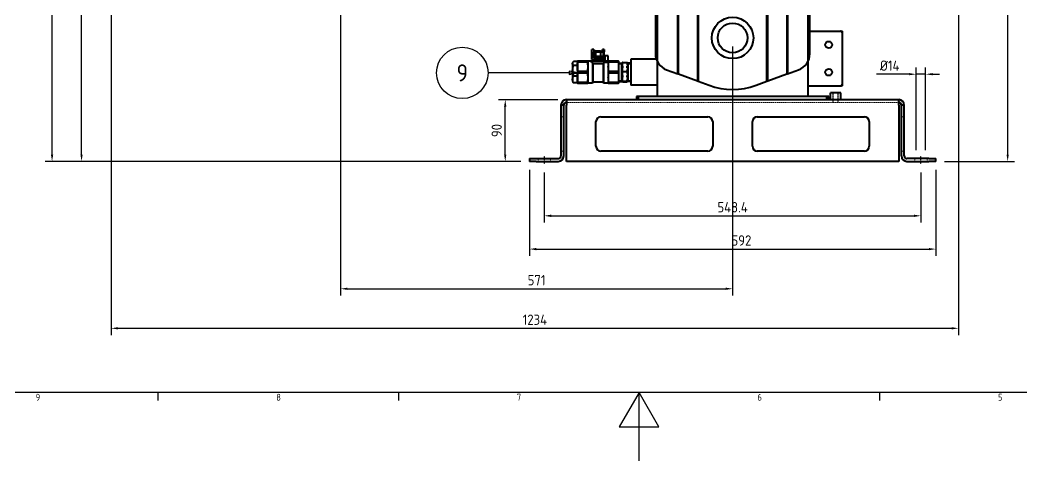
# Model space of a CAD drawing. Header units: millimetres. Extents: x 9486 to 14955, y -8999 to 1872.
# Drawn here: x 10687 to 12146, y -8999 to -8356 of the extents above; entities that cross this region are included whole.
import ezdxf

# ---------------------------------------------------------------- set-up
doc = ezdxf.new("R2010")
doc.units = ezdxf.units.MM
doc.linetypes.add('CHAIN', pattern=[0.3543, 0.2362, -0.0295, 0.0591, -0.0295])
doc.linetypes.add('DASHED', pattern=[0.2067, 0.1654, -0.0413])
for name, color, linetype, lineweight in [('가려진 것(ISO)', 2, 'DASHED', 18), ('가시적인 것(ISO)', 3, 'Continuous', 40), ('가시적인 좁은 것(ISO)', 3, 'Continuous', 35), ('경계(ISO)', 7, 'Continuous', 25), ('기호(ISO)', 5, 'Continuous', 25), ('중심선(ISO)', 1, 'Continuous', 25), ('치수(ISO)', 2, 'Continuous', 25)]:
    doc.layers.add(name, color=color, linetype=linetype, lineweight=lineweight)
doc.styles.add('문자 텍스트_PSTEK_POSCO', font='isocp.shx')
doc.styles.add('부품번호텍스트_PSTEK_POSCO', font='isocp.shx')
doc.styles.add('치수 텍스트_PSTEK_POSCO', font='isocp.shx')
doc.dimstyles.new('치수_PSTEK_POSCO', dxfattribs={"dimscale": 5, "dimtxt": 3, "dimasz": 2, "dimexe": 2, "dimexo": 2.5, "dimgap": 1, "dimtad": 1, "dimrnd": 1e-08, "dimdsep": 46, "dimtxsty": '치수 텍스트_PSTEK_POSCO', "dimcen": 0.09, "dimdle": 10, "dimclrd": 7, "dimclre": 7, "dimclrt": 2, "dimadec": 1, "dimazin": 2, "dimtfac": 1, "dimtmove": 0, "dimatfit": 3, "dimfxl": 0, "dimtolj": 1, "dimlwd": -1, "dimlwe": -1, "dimarcsym": 0})

# ---------------------------------------------------------------- blocks, each defined once
blk = doc.blocks.new('경계 Default Border')
at = {"layer": '경계(ISO)'}
for p, q in [((280.33, 20), (280.33, 17.6)), ((350.42, 20), (350.42, 17.6)), ((490.58, 20), (490.58, 17.6))]:
    blk.add_line(p, q, dxfattribs=at)
at = {"layer": '경계(ISO)', "flags": 128}
for points in [[(20, 20), (20, 574), (821, 574), (821, 20), (20, 20)], [(420.5, 0), (420.5, 20), (414.73, 10), (426.27, 10), (420.5, 20)]]:
    blk.add_lwpolyline(points, dxfattribs=at)
at = {"layer": '경계(ISO)', "color": 2, "char_height": 2, "attachment_point": 7, "style": '문자 텍스트_PSTEK_POSCO'}
for s, insert in [('9', (244.72, 17.58)), ('8', (314.8, 17.58)), ('7', (384.89, 17.6)), ('6', (454.97, 17.58)), ('5', (525.05, 17.58))]:
    blk.add_mtext(s, dxfattribs=dict(at, insert=insert))
blk = doc.blocks.new('A$C7F68005D')
at = {"layer": '가려진 것(ISO)'}
for p, q in [((146, 100), (146, 86)), ((146.68, 86), (146.68, 100)), ((153.32, 86), (153.32, 100)), ((154, 86), (154, 100)), ((242, 86), (-242, 86)), ((-250, 65), (-246, 65)), ((246, 65), (250, 65)), ((-250, 15), (-246, 15)), ((246, 15), (250, 15)), ((-283.2, 0), (-283.2, 4)), ((-265.2, 0), (-265.2, 4)), ((265.2, 0), (265.2, 4)), ((283.2, 0), (283.2, 4))]:
    blk.add_line(p, q, dxfattribs=at)
at = {"layer": '가시적인 것(ISO)'}
for p, q in [((-242, 90), (242, 90)), ((-242, 90), (-242, 82)), ((157.5, 100), (142.5, 100)), ((142.5, 90), (142.5, 100)), ((157.5, 90), (157.5, 100)), ((242, 82), (242, 90)), ((-246, 82), (-250, 82)), ((-250, 82), (-250, 8)), ((-246, 8), (-246, 82)), ((-242, 0), (-242, 82)), ((242, 82), (242, 0)), ((250, 82), (246, 82)), ((246, 8), (246, 82)), ((250, 8), (250, 82)), ((-192, 65), (-36, 65)), ((36, 65), (192, 65)), ((-199, 22), (-199, 58)), ((-29, 58), (-29, 22)), ((29, 22), (29, 58)), ((199, 58), (199, 22)), ((-36, 15), (-192, 15)), ((192, 15), (36, 15)), ((-296, 4), (-286, 4)), ((-296, 4), (-296, 0)), ((-286, 0), (-296, 0)), ((-286, 4), (-254, 4)), ((-286, 0), (-254, 0)), ((242, 0), (-242, 0)), ((286, 4), (254, 4)), ((254, 0), (286, 0)), ((286, 4), (296, 4)), ((296, 0), (286, 0)), ((296, 0), (296, 4))]:
    blk.add_line(p, q, dxfattribs=at)
for centre, radius, start, end in [((-242, 82), 8, 90, 180), ((242, 82), 8, 0, 90), ((-242, 82), 4, 90, 180), ((242, 82), 4, 0, 90), ((-192, 58), 7, 90, 180), ((-36, 58), 7, 0, 90), ((36, 58), 7, 90, 180), ((192, 58), 7, 0, 90), ((-192, 22), 7, 180, 270), ((-36, 22), 7, 270, 0), ((36, 22), 7, 180, 270), ((192, 22), 7, 270, 0), ((-254, 8), 8, 270, 0), ((-254, 8), 4, 270, 0), ((254, 8), 8, 180, 270), ((254, 8), 4, 180, 270)]:
    blk.add_arc(centre, radius, start, end, dxfattribs=at)
at = {"layer": '중심선(ISO)', "linetype": 'CHAIN'}
for p, q in [((-274.2, -3.75), (-274.2, 7.75)), ((274.2, -3.75), (274.2, 7.75))]:
    blk.add_line(p, q, dxfattribs=at)
blk = doc.blocks.new('A$C76AD2E71')
at = {"layer": '가시적인 것(ISO)'}
for p, q in [((-78.8, 52.7), (-51.2, 62.8)), ((-51.2, 62.8), (-50, 63.2)), ((-51.2, 62.8), (-51.2, -662.8)), ((-34.2, 69), (-50, 63.2)), ((-50, 63.2), (-50, -663.2)), ((50, 63.2), (34.2, 69)), ((50, 63.2), (51.2, 62.8)), ((50, -663.2), (50, 63.2)), ((51.2, 62.8), (78.8, 52.7)), ((51.2, -662.8), (51.2, 62.8)), ((-80, 52.3), (-96.1, 46.5)), ((-80, 52.3), (-78.8, 52.7)), ((-80, -652.3), (-80, 52.3)), ((-78.8, -652.7), (-78.8, 52.7)), ((78.8, 52.7), (78.8, -652.7)), ((78.8, 52.7), (80, 52.3)), ((80, 52.3), (80, -652.3)), ((96.1, 46.5), (80, 52.3)), ((-112.5, 23), (-112.5, -623)), ((112.5, -623), (112.5, 23)), ((-96.1, -646.5), (-80, -652.3)), ((-78.8, -652.7), (-80, -652.3)), ((-51.2, -662.8), (-78.8, -652.7)), ((78.8, -652.7), (51.2, -662.8)), ((80, -652.3), (78.8, -652.7)), ((80, -652.3), (96.1, -646.5)), ((-50, -663.2), (-51.2, -662.8)), ((-50, -663.2), (-34.2, -669)), ((34.2, -669), (50, -663.2)), ((51.2, -662.8), (50, -663.2))]:
    blk.add_line(p, q, dxfattribs=at)
for centre, radius in [((0, 0), 30.2), ((0, 0), 21.6), ((0, -600), 30.2), ((0, -600), 21.6)]:
    blk.add_circle(centre, radius, dxfattribs=at)
for centre, radius, start, end in [((0, -25), 100, 70, 110), ((-87.5, 23), 25, 110, 180), ((87.5, 23), 25, 0, 70), ((-87.5, -623), 25, 180, 250), ((87.5, -623), 25, 290, 0), ((0, -575), 100, 250, 290)]:
    blk.add_arc(centre, radius, start, end, dxfattribs=at)
blk = doc.blocks.new('*D51')
at = {"color": 7}
for p, q in [((11450.6, -8578.6), (11450.6, -8651.7)), ((11999, -8578.6), (11999, -8651.7)), ((11460.6, -8641.7), (11989, -8641.7))]:
    blk.add_line(p, q, dxfattribs=at)
for points in [[(11460.6, -8640), (11460.6, -8643.4), (11450.6, -8641.7)], [(11989, -8640), (11989, -8643.4), (11999, -8641.7)]]:
    blk.add_solid(points, dxfattribs=at)
at = {"layer": 'Defpoints', "color": 0}
for p in [(11450.6, -8566.1), (11999, -8566.1), (11999, -8641.7)]:
    blk.add_point(p, dxfattribs=at)
at = {"color": 2, "insert": (11724.8, -8629.2), "char_height": 15, "attachment_point": 5, "style": '치수 텍스트_PSTEK_POSCO'}
blk.add_mtext('\\A1;548.4', dxfattribs=at)
blk = doc.blocks.new('*D47')
at = {"layer": 'Defpoints', "color": 0}
for p in [(11428.8, -8562.4), (12020.8, -8562.4), (12020.8, -8690.2)]:
    blk.add_point(p, dxfattribs=at)
at = {"layer": '치수(ISO)', "color": 7}
for p, q in [((11428.8, -8574.9), (11428.8, -8700.2)), ((12020.8, -8574.9), (12020.8, -8700.2)), ((11438.8, -8690.2), (12010.8, -8690.2))]:
    blk.add_line(p, q, dxfattribs=at)
for points in [[(11438.8, -8688.6), (11438.8, -8691.9), (11428.8, -8690.2)], [(12010.8, -8688.6), (12010.8, -8691.9), (12020.8, -8690.2)]]:
    blk.add_solid(points, dxfattribs=at)
at = {"layer": '치수(ISO)', "color": 2, "insert": (11723.2, -8677.7), "char_height": 15, "attachment_point": 4, "style": '치수 텍스트_PSTEK_POSCO'}
blk.add_mtext('\\A1;592', dxfattribs=at)
blk = doc.blocks.new('*D48')
at = {"layer": 'Defpoints', "color": 0}
for p in [(12006, -8435.3), (11992, -8558.4), (12006, -8558.4)]:
    blk.add_point(p, dxfattribs=at)
at = {"layer": '치수(ISO)', "color": 7}
for p, q in [((11992, -8545.9), (11992, -8425.3)), ((12006, -8545.9), (12006, -8425.3)), ((11982, -8435.3), (11934.3, -8435.3)), ((12006, -8435.3), (11992, -8435.3)), ((12016, -8435.3), (12026, -8435.3))]:
    blk.add_line(p, q, dxfattribs=at)
for points in [[(11982, -8433.6), (11982, -8436.9), (11992, -8435.3)], [(12016, -8433.6), (12016, -8436.9), (12006, -8435.3)]]:
    blk.add_solid(points, dxfattribs=at)
at = {"layer": '치수(ISO)', "color": 2, "insert": (11939.3, -8422.8), "char_height": 15, "attachment_point": 4, "style": '치수 텍스트_PSTEK_POSCO'}
blk.add_mtext('\\A1;Ø14', dxfattribs=at)
blk = doc.blocks.new('*D55')
at = {"color": 7}
for p, q in [((10862.2, -7982.4), (10766.6, -7982.4)), ((10776.6, -8552.4), (10776.6, -7992.4)), ((11416.3, -8562.4), (10766.6, -8562.4))]:
    blk.add_line(p, q, dxfattribs=at)
for points in [[(10774.9, -7992.4), (10778.2, -7992.4), (10776.6, -7982.4)], [(10774.9, -8552.4), (10778.2, -8552.4), (10776.6, -8562.4)]]:
    blk.add_solid(points, dxfattribs=at)
at = {"layer": 'Defpoints', "color": 0}
for p in [(10776.6, -7982.4), (10874.7, -7982.4), (11428.8, -8562.4)]:
    blk.add_point(p, dxfattribs=at)
at = {"color": 2, "insert": (10764.1, -8272.4), "char_height": 15, "attachment_point": 5, "rotation": 90, "style": '치수 텍스트_PSTEK_POSCO'}
blk.add_mtext('\\A1;580', dxfattribs=at)
blk = doc.blocks.new('*D49')
at = {"color": 7}
for p, q in [((11153.8, -8034.5), (11153.8, -8758.1)), ((11724.8, -8394.9), (11724.8, -8758.1)), ((11163.8, -8748.1), (11714.8, -8748.1))]:
    blk.add_line(p, q, dxfattribs=at)
for points in [[(11163.8, -8746.4), (11163.8, -8749.7), (11153.8, -8748.1)], [(11714.8, -8746.4), (11714.8, -8749.7), (11724.8, -8748.1)]]:
    blk.add_solid(points, dxfattribs=at)
at = {"layer": 'Defpoints', "color": 0}
for p in [(11153.8, -8022), (11724.8, -8382.4), (11724.8, -8748.1)]:
    blk.add_point(p, dxfattribs=at)
at = {"color": 2, "insert": (11439.3, -8735.6), "char_height": 15, "attachment_point": 5, "style": '치수 텍스트_PSTEK_POSCO'}
blk.add_mtext('\\A1;571', dxfattribs=at)
blk = doc.blocks.new('*D56')
at = {"color": 7}
for p, q in [((12053.8, -8155.4), (12053.8, -8815.7)), ((10819.8, -8239.9), (10819.8, -8815.7)), ((10829.8, -8805.7), (12043.8, -8805.7))]:
    blk.add_line(p, q, dxfattribs=at)
for points in [[(10829.8, -8804), (10829.8, -8807.4), (10819.8, -8805.7)], [(12043.8, -8804), (12043.8, -8807.4), (12053.8, -8805.7)]]:
    blk.add_solid(points, dxfattribs=at)
at = {"layer": 'Defpoints', "color": 0}
for p in [(12053.8, -8142.9), (10819.8, -8227.4), (12053.8, -8805.7)]:
    blk.add_point(p, dxfattribs=at)
at = {"color": 2, "insert": (11436.8, -8793.2), "char_height": 15, "attachment_point": 5, "style": '치수 텍스트_PSTEK_POSCO'}
blk.add_mtext('\\A1;1234', dxfattribs=at)
blk = doc.blocks.new('*D57')
at = {"color": 7}
for p, q in [((11880.3, -7569.2), (12135.5, -7569.2)), ((12125.5, -8552.4), (12125.5, -7579.2)), ((12033.3, -8562.4), (12135.5, -8562.4))]:
    blk.add_line(p, q, dxfattribs=at)
for points in [[(12123.8, -7579.2), (12127.1, -7579.2), (12125.5, -7569.2)], [(12123.8, -8552.4), (12127.1, -8552.4), (12125.5, -8562.4)]]:
    blk.add_solid(points, dxfattribs=at)
at = {"layer": 'Defpoints', "color": 0}
for p in [(11867.8, -7569.2), (12125.5, -7569.2), (12020.8, -8562.4)]:
    blk.add_point(p, dxfattribs=at)
at = {"color": 2, "insert": (12113, -8065.8), "char_height": 15, "attachment_point": 5, "rotation": 90, "style": '치수 텍스트_PSTEK_POSCO'}
blk.add_mtext('\\A1;993.2', dxfattribs=at)
blk = doc.blocks.new('*D58')
at = {"color": 7}
for p, q in [((11470.3, -8472.4), (11383.7, -8472.4)), ((11393.7, -8552.4), (11393.7, -8482.4)), ((11416.3, -8562.4), (11383.7, -8562.4))]:
    blk.add_line(p, q, dxfattribs=at)
for points in [[(11392, -8482.4), (11395.3, -8482.4), (11393.7, -8472.4)], [(11392, -8552.4), (11395.3, -8552.4), (11393.7, -8562.4)]]:
    blk.add_solid(points, dxfattribs=at)
at = {"layer": 'Defpoints', "color": 0}
for p in [(11393.7, -8472.4), (11482.8, -8472.4), (11428.8, -8562.4)]:
    blk.add_point(p, dxfattribs=at)
at = {"color": 2, "insert": (11381.2, -8517.4), "char_height": 15, "attachment_point": 5, "rotation": 90, "style": '치수 텍스트_PSTEK_POSCO'}
blk.add_mtext('\\A1;90', dxfattribs=at)
blk = doc.blocks.new('*D73')
at = {"color": 7}
for p, q in [((10841.3, -7504.4), (10723.6, -7504.4)), ((10733.6, -8552.4), (10733.6, -7514.4)), ((11416.3, -8562.4), (10723.6, -8562.4))]:
    blk.add_line(p, q, dxfattribs=at)
for points in [[(10732, -7514.4), (10735.3, -7514.4), (10733.6, -7504.4)], [(10732, -8552.4), (10735.3, -8552.4), (10733.6, -8562.4)]]:
    blk.add_solid(points, dxfattribs=at)
at = {"layer": 'Defpoints', "color": 0}
for p in [(10733.6, -7504.4), (10853.8, -7504.4), (11428.8, -8562.4)]:
    blk.add_point(p, dxfattribs=at)
at = {"color": 2, "insert": (10721.1, -8033.4), "char_height": 15, "attachment_point": 5, "rotation": 90, "style": '치수 텍스트_PSTEK_POSCO'}
blk.add_mtext('\\A1;1058', dxfattribs=at)

msp = doc.modelspace()

# ---------------------------------------------------------------- linework, layer by layer
at = {"layer": '가시적인 것(ISO)'}
for p, q in [((11614.818, -7587.189), (11614.818, -8467.889)), ((11834.818, -8467.889), (11834.818, -7583.389)), ((11837.318, -8372.389), (11881.818, -8372.389)), ((11882.318, -8372.389), (11881.818, -8372.389)), ((11882.318, -8372.389), (11884.818, -8372.389)), ((11884.818, -8375.389), (11884.818, -8372.389)), ((11884.818, -8449.389), (11884.818, -8375.389)), ((11522.518, -8399.489), (11520.018, -8399.489)), ((11520.018, -8402.489), (11520.018, -8399.489)), ((11520.018, -8413.989), (11520.018, -8402.489)), ((11522.518, -8399.489), (11522.518, -8402.489)), ((11522.518, -8411.489), (11522.518, -8402.489)), ((11522.518, -8402.689), (11523.188, -8402.689)), ((11523.188, -8402.689), (11528.818, -8402.689)), ((11525.585, -8401.089), (11524.818, -8401.856)), ((11524.818, -8401.856), (11532.818, -8401.856)), ((11524.818, -8401.856), (11524.818, -8402.689)), ((11525.065, -8402.958), (11525.065, -8409.219)), ((11525.585, -8401.089), (11532.051, -8401.089)), ((11528.818, -8402.689), (11534.447, -8402.689)), ((11532.051, -8401.089), (11532.818, -8401.856)), ((11532.57, -8402.958), (11532.57, -8409.219)), ((11532.818, -8401.856), (11532.818, -8402.689)), ((11534.447, -8402.689), (11535.318, -8402.689)), ((11537.618, -8399.489), (11535.118, -8399.489)), ((11535.118, -8402.489), (11535.118, -8399.489)), ((11535.118, -8402.689), (11535.118, -8402.489)), ((11535.318, -8402.689), (11536.323, -8402.958)), ((11536.323, -8402.958), (11536.323, -8409.219)), ((11537.618, -8399.489), (11537.618, -8402.489)), ((11537.618, -8411.489), (11537.618, -8402.489)), ((11491.818, -8418.889), (11492.426, -8417.835)), ((11491.818, -8418.889), (11491.818, -8419.866)), ((11491.818, -8419.866), (11491.818, -8430.495)), ((11498.818, -8416.954), (11493.023, -8416.954)), ((11498.818, -8416.389), (11498.818, -8424.389)), ((11513.303, -8416.389), (11499.332, -8416.389)), ((11499.332, -8416.389), (11499.332, -8417.4)), ((11499.332, -8417.4), (11513.303, -8417.4)), ((11513.303, -8416.389), (11513.303, -8417.4)), ((11513.818, -8416.389), (11513.818, -8424.389)), ((11519.318, -8416.389), (11513.818, -8416.389)), ((11544.232, -8416.389), (11519.318, -8416.389)), ((11519.318, -8418.1), (11519.318, -8416.389)), ((11520.889, -8418.1), (11519.318, -8418.1)), ((11537.618, -8413.989), (11520.018, -8413.989)), ((11520.889, -8418.1), (11520.889, -8448.389)), ((11536.318, -8419.918), (11521.318, -8419.918)), ((11521.318, -8419.918), (11521.318, -8446.789)), ((11522.418, -8413.989), (11522.318, -8414.089)), ((11522.318, -8414.089), (11535.318, -8414.089)), ((11522.318, -8414.089), (11522.318, -8415.089)), ((11522.318, -8415.089), (11535.318, -8415.089)), ((11522.418, -8415.189), (11522.318, -8415.089)), ((11522.418, -8415.189), (11522.318, -8415.289)), ((11522.318, -8415.289), (11535.318, -8415.289)), ((11522.318, -8415.289), (11522.318, -8416.289)), ((11522.318, -8416.289), (11535.318, -8416.289)), ((11522.418, -8416.389), (11522.318, -8416.289)), ((11522.418, -8415.189), (11535.218, -8415.189)), ((11522.518, -8409.489), (11535.818, -8409.489)), ((11522.518, -8411.489), (11537.618, -8411.489)), ((11535.218, -8413.989), (11535.318, -8414.089)), ((11535.218, -8415.189), (11535.318, -8415.089)), ((11535.218, -8415.189), (11535.318, -8415.289)), ((11535.218, -8416.389), (11535.318, -8416.289)), ((11535.318, -8409.489), (11536.323, -8409.219)), ((11535.318, -8414.089), (11535.318, -8415.089)), ((11535.318, -8415.289), (11535.318, -8416.289)), ((11535.818, -8409.489), (11535.818, -8411.489)), ((11536.318, -8419.918), (11536.318, -8446.789)), ((11543.818, -8418.1), (11536.746, -8418.1)), ((11536.746, -8418.1), (11536.746, -8448.389)), ((11537.618, -8411.489), (11537.618, -8413.989)), ((11543.818, -8408.389), (11539.018, -8408.389)), ((11539.018, -8416.389), (11539.018, -8408.389)), ((11543.818, -8416.389), (11543.818, -8408.389)), ((11543.818, -8418.1), (11543.818, -8424.389)), ((11558.303, -8416.389), (11544.332, -8416.389)), ((11544.332, -8416.389), (11544.332, -8417.4)), ((11544.332, -8417.4), (11558.303, -8417.4)), ((11558.303, -8416.389), (11558.303, -8417.4)), ((11558.818, -8416.389), (11558.818, -8424.389)), ((11558.818, -8418.987), (11563.818, -8418.831)), ((11563.023, -8418.856), (11563.023, -8445.922)), ((11563.818, -8445.947), (11563.818, -8418.831)), ((11563.818, -8418.831), (11563.853, -8418.831)), ((11563.851, -8418.833), (11563.851, -8423.765)), ((11565.023, -8418.355), (11570.612, -8418.355)), ((11571.818, -8418.831), (11571.782, -8418.831)), ((11571.784, -8418.833), (11571.784, -8423.765)), ((11571.818, -8418.831), (11571.818, -8445.947)), ((11576.818, -8418.987), (11571.818, -8418.831)), ((11572.613, -8445.922), (11572.613, -8418.856)), ((11576.818, -8413.389), (11576.818, -8451.389)), ((11613.644, -8413.389), (11576.818, -8413.389)), ((11491.818, -8430.495), (11491.818, -8443.018)), ((11498.818, -8422.778), (11493.023, -8422.778)), ((11498.818, -8424.389), (11498.818, -8440.389)), ((11513.303, -8431.378), (11499.332, -8431.378)), ((11499.332, -8431.378), (11499.332, -8433.4)), ((11499.332, -8433.4), (11513.303, -8433.4)), ((11513.303, -8431.378), (11513.303, -8433.4)), ((11513.818, -8424.389), (11513.818, -8440.389)), ((11543.818, -8424.389), (11543.818, -8440.389)), ((11558.303, -8431.378), (11544.332, -8431.378)), ((11544.332, -8431.378), (11544.332, -8433.4)), ((11544.332, -8433.4), (11558.303, -8433.4)), ((11558.303, -8431.378), (11558.303, -8433.4)), ((11558.818, -8424.389), (11558.818, -8440.389)), ((11564.818, -8423.765), (11563.851, -8423.765)), ((11563.851, -8425.838), (11563.851, -8437.138)), ((11563.851, -8425.838), (11564.818, -8425.838)), ((11564.818, -8425.838), (11564.818, -8423.765)), ((11565.023, -8431.248), (11570.612, -8431.248)), ((11570.818, -8423.765), (11571.784, -8423.765)), ((11570.818, -8423.765), (11570.818, -8425.838)), ((11571.784, -8425.838), (11570.818, -8425.838)), ((11571.784, -8425.838), (11571.784, -8437.138)), ((11491.818, -8443.018), (11491.818, -8445.889)), ((11491.818, -8445.889), (11492.426, -8446.943)), ((11498.818, -8438.213), (11493.023, -8438.213)), ((11498.818, -8447.823), (11493.023, -8447.823)), ((11498.818, -8440.389), (11498.818, -8448.389)), ((11513.303, -8447.378), (11499.332, -8447.378)), ((11499.332, -8447.378), (11499.332, -8448.389)), ((11499.332, -8448.389), (11513.303, -8448.389)), ((11513.303, -8447.378), (11513.303, -8448.389)), ((11513.818, -8440.389), (11513.818, -8448.389)), ((11520.889, -8448.389), (11513.818, -8448.389)), ((11521.318, -8446.789), (11520.889, -8448.389)), ((11536.318, -8446.789), (11521.318, -8446.789)), ((11536.318, -8446.789), (11536.746, -8448.389)), ((11543.818, -8448.389), (11536.746, -8448.389)), ((11543.818, -8440.389), (11543.818, -8448.389)), ((11558.303, -8447.378), (11544.332, -8447.378)), ((11544.332, -8447.378), (11544.332, -8448.389)), ((11544.332, -8448.389), (11558.303, -8448.389)), ((11558.303, -8447.378), (11558.303, -8448.389)), ((11558.818, -8440.389), (11558.818, -8448.389)), ((11558.818, -8445.791), (11563.818, -8445.947)), ((11563.818, -8445.947), (11564.818, -8445.947)), ((11564.818, -8437.138), (11563.851, -8437.138)), ((11563.851, -8439.393), (11563.851, -8445.761)), ((11563.851, -8439.393), (11564.818, -8439.393)), ((11564.818, -8445.761), (11563.851, -8445.761)), ((11564.818, -8439.393), (11564.818, -8437.138)), ((11564.818, -8445.947), (11564.818, -8445.761)), ((11565.023, -8445.282), (11570.612, -8445.282)), ((11565.023, -8446.423), (11570.612, -8446.423)), ((11570.818, -8437.138), (11571.784, -8437.138)), ((11570.818, -8437.138), (11570.818, -8439.393)), ((11571.784, -8439.393), (11570.818, -8439.393)), ((11570.818, -8445.761), (11571.784, -8445.761)), ((11570.818, -8445.761), (11570.818, -8445.947)), ((11571.818, -8445.947), (11570.818, -8445.947)), ((11571.784, -8439.393), (11571.784, -8445.761)), ((11576.818, -8445.791), (11571.818, -8445.947)), ((11884.818, -8452.389), (11884.818, -8449.389)), ((11614.818, -8451.389), (11576.818, -8451.389)), ((11834.818, -8452.389), (11881.818, -8452.389)), ((11881.818, -8452.389), (11882.318, -8452.389)), ((11884.818, -8452.389), (11882.318, -8452.389)), ((11587.818, -8467.889), (11584.818, -8467.889)), ((11584.818, -8467.889), (11584.818, -8472.389)), ((11584.818, -8472.389), (11864.818, -8472.389)), ((11587.818, -8472.389), (11587.818, -8467.889)), ((11861.818, -8467.889), (11587.818, -8467.889)), ((11864.818, -8467.889), (11861.818, -8467.889)), ((11861.818, -8467.889), (11861.818, -8472.389)), ((11864.818, -8472.389), (11864.818, -8467.889))]:
    msp.add_line(p, q, dxfattribs=at)
for centre in [(11864.818, -8392.389), (11864.818, -8432.389)]:
    msp.add_circle(centre, 5, dxfattribs=at)
for centre, start, end in [((11881.818, -8375.389), 0, 90), ((11881.818, -8449.389), 270, 0)]:
    msp.add_arc(centre, 3, start, end, dxfattribs=at)
for points, weights in [([(11522.518, -8402.726), (11522.857, -8402.689), (11523.188, -8402.689)], [1.02152094627, 1.01601576416, 1]), ([(11523.188, -8402.689), (11524.059, -8402.689), (11525.065, -8402.958)], [1, 1.04314139574, 1.01001874936]), ([(11525.065, -8402.958), (11527.076, -8402.689), (11528.818, -8402.689)], [1.01001874936, 1.04314139574, 1]), ([(11528.818, -8402.689), (11530.559, -8402.689), (11532.57, -8402.958)], [1, 1.04314139574, 1.01001874936]), ([(11532.57, -8402.958), (11533.576, -8402.689), (11534.447, -8402.689)], [1.01001874936, 1.04314139574, 1]), ([(11534.447, -8402.689), (11535.318, -8402.689), (11536.323, -8402.958)], [1, 1.04314139574, 1.01001874936]), ([(11491.818, -8419.866), (11491.818, -8418.515), (11493.023, -8416.954)], [1, 1.08870427445, 1.10017793758]), ([(11493.023, -8422.778), (11491.818, -8421.218), (11491.818, -8419.866)], [1.10017793758, 1.08870427445, 1]), ([(11499.332, -8416.389), (11498.818, -8416.389), (11498.818, -8416.389)], [1, 1.0295630141, 1]), ([(11498.818, -8424.389), (11498.818, -8421.092), (11499.332, -8417.4)], [1, 1.0295630141, 1]), ([(11513.818, -8416.389), (11513.818, -8416.389), (11513.303, -8416.389)], [1, 1.0295630141, 1]), ([(11513.303, -8417.4), (11513.818, -8421.092), (11513.818, -8424.389)], [1, 1.0295630141, 1]), ([(11521.318, -8419.918), (11521.118, -8419.057), (11520.889, -8418.1)], [1, 1.00179237712, 1]), ([(11523.188, -8409.489), (11522.857, -8409.489), (11522.518, -8409.452)], [1, 1.01601576416, 1.02152094627]), ([(11525.065, -8409.219), (11524.059, -8409.489), (11523.188, -8409.489)], [1.01001874936, 1.04314139574, 1]), ([(11528.818, -8409.489), (11527.076, -8409.489), (11525.065, -8409.219)], [1, 1.04314139574, 1.01001874936]), ([(11532.57, -8409.219), (11530.559, -8409.489), (11528.818, -8409.489)], [1.01001874936, 1.04314139574, 1]), ([(11534.447, -8409.489), (11533.576, -8409.489), (11532.57, -8409.219)], [1, 1.04314139574, 1.01001874936]), ([(11536.323, -8409.219), (11535.318, -8409.489), (11534.447, -8409.489)], [1.01001874936, 1.04314139574, 1]), ([(11536.746, -8418.1), (11536.517, -8419.057), (11536.318, -8419.918)], [1, 1.00179237712, 1]), ([(11544.232, -8416.389), (11544.013, -8417.284), (11543.818, -8418.1)], [1.00059034426, 1.00159966923, 1]), ([(11543.818, -8424.389), (11543.818, -8421.092), (11544.332, -8417.4)], [1, 1.0295630141, 1]), ([(11544.332, -8416.389), (11544.279, -8416.389), (11544.232, -8416.389)], [2.70379755074, 2.71967206274, 2.73399320319]), ([(11558.818, -8416.389), (11558.818, -8416.389), (11558.303, -8416.389)], [1, 1.0295630141, 1]), ([(11558.303, -8417.4), (11558.818, -8421.092), (11558.818, -8424.389)], [1, 1.0295630141, 1]), ([(11563.851, -8423.765), (11564.013, -8421.249), (11565.023, -8418.355)], [1.01059853484, 1.03163894694, 1.00007075032]), ([(11565.023, -8418.355), (11564.013, -8418.611), (11563.851, -8418.833)], [1.00007075032, 1.03163894694, 1.01059853484]), ([(11571.784, -8418.833), (11571.622, -8418.611), (11570.612, -8418.355)], [1.01059853484, 1.03163894694, 1.00007075032]), ([(11570.612, -8418.355), (11571.622, -8421.249), (11571.784, -8423.765)], [1.00007075032, 1.03163894694, 1.01059853484]), ([(11491.818, -8430.495), (11491.818, -8426.914), (11493.023, -8422.778)], [1, 1.08870427445, 1.10017793758]), ([(11493.023, -8438.213), (11491.818, -8434.077), (11491.818, -8430.495)], [1.10017793758, 1.08870427445, 1]), ([(11499.332, -8431.378), (11498.818, -8427.685), (11498.818, -8424.389)], [1, 1.0295630141, 1]), ([(11498.818, -8440.389), (11498.818, -8437.092), (11499.332, -8433.4)], [1, 1.0295630141, 1]), ([(11513.818, -8424.389), (11513.818, -8427.685), (11513.303, -8431.378)], [1, 1.0295630141, 1]), ([(11513.303, -8433.4), (11513.818, -8437.092), (11513.818, -8440.389)], [1, 1.0295630141, 1]), ([(11544.332, -8431.378), (11543.818, -8427.685), (11543.818, -8424.389)], [1, 1.0295630141, 1]), ([(11543.818, -8440.389), (11543.818, -8437.092), (11544.332, -8433.4)], [1, 1.0295630141, 1]), ([(11558.818, -8424.389), (11558.818, -8427.685), (11558.303, -8431.378)], [1, 1.0295630141, 1]), ([(11558.303, -8433.4), (11558.818, -8437.092), (11558.818, -8440.389)], [1, 1.0295630141, 1]), ([(11565.023, -8431.248), (11564.013, -8428.355), (11563.851, -8425.838)], [1.00007075032, 1.03163894694, 1.01059853484]), ([(11563.851, -8437.138), (11564.013, -8434.398), (11565.023, -8431.248)], [1.01059853484, 1.03163894694, 1.00007075032]), ([(11571.784, -8425.838), (11571.622, -8428.355), (11570.612, -8431.248)], [1.01059853484, 1.03163894694, 1.00007075032]), ([(11570.612, -8431.248), (11571.622, -8434.398), (11571.784, -8437.138)], [1.00007075032, 1.03163894694, 1.01059853484]), ([(11491.818, -8443.018), (11491.818, -8440.788), (11493.023, -8438.213)], [1, 1.08870427445, 1.10017793758]), ([(11493.023, -8447.823), (11491.818, -8445.248), (11491.818, -8443.018)], [1.10017793758, 1.08870427445, 1]), ([(11492.426, -8446.943), (11492.672, -8447.368), (11493.023, -8447.823)], [1.08675587889, 1.09680467396, 1.10017793758]), ([(11498.818, -8448.389), (11498.818, -8448.389), (11499.332, -8448.389)], [1, 1.0295630141, 1]), ([(11499.332, -8447.378), (11498.818, -8443.685), (11498.818, -8440.389)], [1, 1.0295630141, 1]), ([(11513.818, -8440.389), (11513.818, -8443.685), (11513.303, -8447.378)], [1, 1.0295630141, 1]), ([(11513.303, -8448.389), (11513.818, -8448.389), (11513.818, -8448.389)], [1, 1.0295630141, 1]), ([(11543.818, -8448.389), (11543.818, -8448.389), (11544.332, -8448.389)], [1, 1.0295630141, 1]), ([(11544.332, -8447.378), (11543.818, -8443.685), (11543.818, -8440.389)], [1, 1.0295630141, 1]), ([(11558.818, -8440.389), (11558.818, -8443.685), (11558.303, -8447.378)], [1, 1.0295630141, 1]), ([(11558.303, -8448.389), (11558.818, -8448.389), (11558.818, -8448.389)], [1, 1.0295630141, 1]), ([(11565.023, -8445.282), (11564.013, -8442.133), (11563.851, -8439.393)], [1.00007075032, 1.03163894694, 1.01059853484]), ([(11563.851, -8445.761), (11564.013, -8445.538), (11565.023, -8445.282)], [1.01059853484, 1.03163894694, 1.00007075032]), ([(11565.023, -8446.423), (11564.019, -8446.168), (11563.853, -8445.947)], [1.00007075032, 1.03146331275, 1.01083102909]), ([(11571.784, -8439.393), (11571.622, -8442.133), (11570.612, -8445.282)], [1.01059853484, 1.03163894694, 1.00007075032]), ([(11570.612, -8445.282), (11571.622, -8445.538), (11571.784, -8445.761)], [1.00007075032, 1.03163894694, 1.01059853484]), ([(11571.782, -8445.947), (11571.616, -8446.168), (11570.612, -8446.423)], [1.01083102909, 1.03146331275, 1.00007075032])]:
    msp.add_rational_spline(points, weights, degree=2, dxfattribs=at)
at = {"layer": '가시적인 좁은 것(ISO)'}
for p, q in [((11563.023, -8420.018), (11558.818, -8420.15)), ((11576.818, -8420.15), (11572.613, -8420.018)), ((11558.818, -8444.628), (11563.023, -8444.759)), ((11572.613, -8444.759), (11576.818, -8444.628))]:
    msp.add_line(p, q, dxfattribs=at)
at = {"layer": '기호(ISO)', "color": 7}
for p, q in [((11486.832, -8433.4), (11368.638, -8433.4)), ((11499.332, -8433.4), (11486.832, -8430.9)), ((11486.832, -8430.9), (11486.832, -8435.9)), ((11486.832, -8433.4), (11499.332, -8433.4)), ((11486.832, -8435.9), (11499.332, -8433.4))]:
    msp.add_line(p, q, dxfattribs=at)
at = {"layer": '기호(ISO)', "color": 7, "flags": 128}
msp.add_lwpolyline([(11486.832, -8435.9), (11499.332, -8433.4), (11486.832, -8430.9), (11486.832, -8435.9)], dxfattribs=at)
at = {"layer": '기호(ISO)'}
msp.add_circle((11331.138, -8433.4), 37.5, dxfattribs=at)
at = {"layer": '기호(ISO)', "color": 7}
msp.add_solid([(11486.832, -8435.9), (11499.332, -8433.4), (11486.832, -8430.9), (11486.832, -8435.9)], dxfattribs=at)

# ---------------------------------------------------------------- block references
at = {"xscale": 5, "yscale": 5, "zscale": 5}
msp.add_blockref('경계 Default Border', (9486.075, -8999.12), dxfattribs=at)
for name, p in [('A$C76AD2E71', (11724.818, -7782.389)), ('A$C7F68005D', (11724.818, -8562.389))]:
    msp.add_blockref(name, p)

# ---------------------------------------------------------------- texts
at = {"layer": '기호(ISO)', "color": 7, "insert": (11331.138, -8433.4), "char_height": 25, "attachment_point": 5, "style": '부품번호텍스트_PSTEK_POSCO'}
msp.add_mtext('9', dxfattribs=at)

# ---------------------------------------------------------------- dimensions: what is measured, and where the dimension line sits
for base, p1, p2, picture, middle in [((10733.628, -7504.388), (11428.818, -8562.389), (10853.818, -7504.388), '*D73', (10721.128, -8033.388)), ((12125.47, -7569.189), (12020.818, -8562.389), (11867.818, -7569.189), '*D57', (12112.961, -8065.789)), ((10776.571, -7982.389), (11428.818, -8562.389), (10874.687, -7982.389), '*D55', (10764.071, -8272.389)), ((11393.675, -8472.389), (11428.818, -8562.389), (11482.818, -8472.389), '*D58', (11381.175, -8517.389))]:
    dim = msp.add_linear_dim(base=base, p1=p1, p2=p2, angle=90, dimstyle='치수_PSTEK_POSCO')
    dim.commit()
    dim.dimension.update_dxf_attribs({"geometry": picture, "text_midpoint": middle})
dim = msp.add_linear_dim(base=(11724.818, -8748.073), p1=(11153.818, -8021.96), p2=(11724.818, -8382.389), dimstyle='치수_PSTEK_POSCO')
dim.commit()
dim.dimension.update_dxf_attribs({"geometry": '*D49', "text_midpoint": (11439.318, -8748.073), "dimtype": 160})
for base, p1, p2, picture, middle in [((12053.818, -8805.689), (10819.818, -8227.389), (12053.818, -8142.889), '*D56', (11436.818, -8793.187)), ((11999.018, -8641.689), (11450.618, -8566.139), (11999.018, -8566.139), '*D51', (11724.818, -8629.189))]:
    dim = msp.add_linear_dim(base=base, p1=p1, p2=p2, dimstyle='치수_PSTEK_POSCO')
    dim.commit()
    dim.dimension.update_dxf_attribs({"geometry": picture, "text_midpoint": middle})
at = {"layer": '치수(ISO)', "color": 7}
dim = msp.add_linear_dim(base=(12006.018, -8435.275), p1=(11992.018, -8558.389), p2=(12006.018, -8558.389), text='Ø<>', dimstyle='치수_PSTEK_POSCO', override={"dimatfit": 1}, dxfattribs=at)
dim.commit()
dim.dimension.update_dxf_attribs({"geometry": '*D48', "text_midpoint": (11953.143, -8435.275), "dimtype": 160})
dim = msp.add_linear_dim(base=(12020.818, -8690.236), p1=(11428.818, -8562.389), p2=(12020.818, -8562.389), angle=180, dimstyle='치수_PSTEK_POSCO', override={"dimdec": 2, "dimtp": 0, "dimtm": 0, "dimtdec": 2, "dimtofl": 0, "dimatfit": 1}, dxfattribs=at)
dim.commit()
dim.dimension.update_dxf_attribs({"geometry": '*D47', "text_midpoint": (11737.164, -8690.236), "dimtype": 160})

doc.saveas('drawing.dxf')
